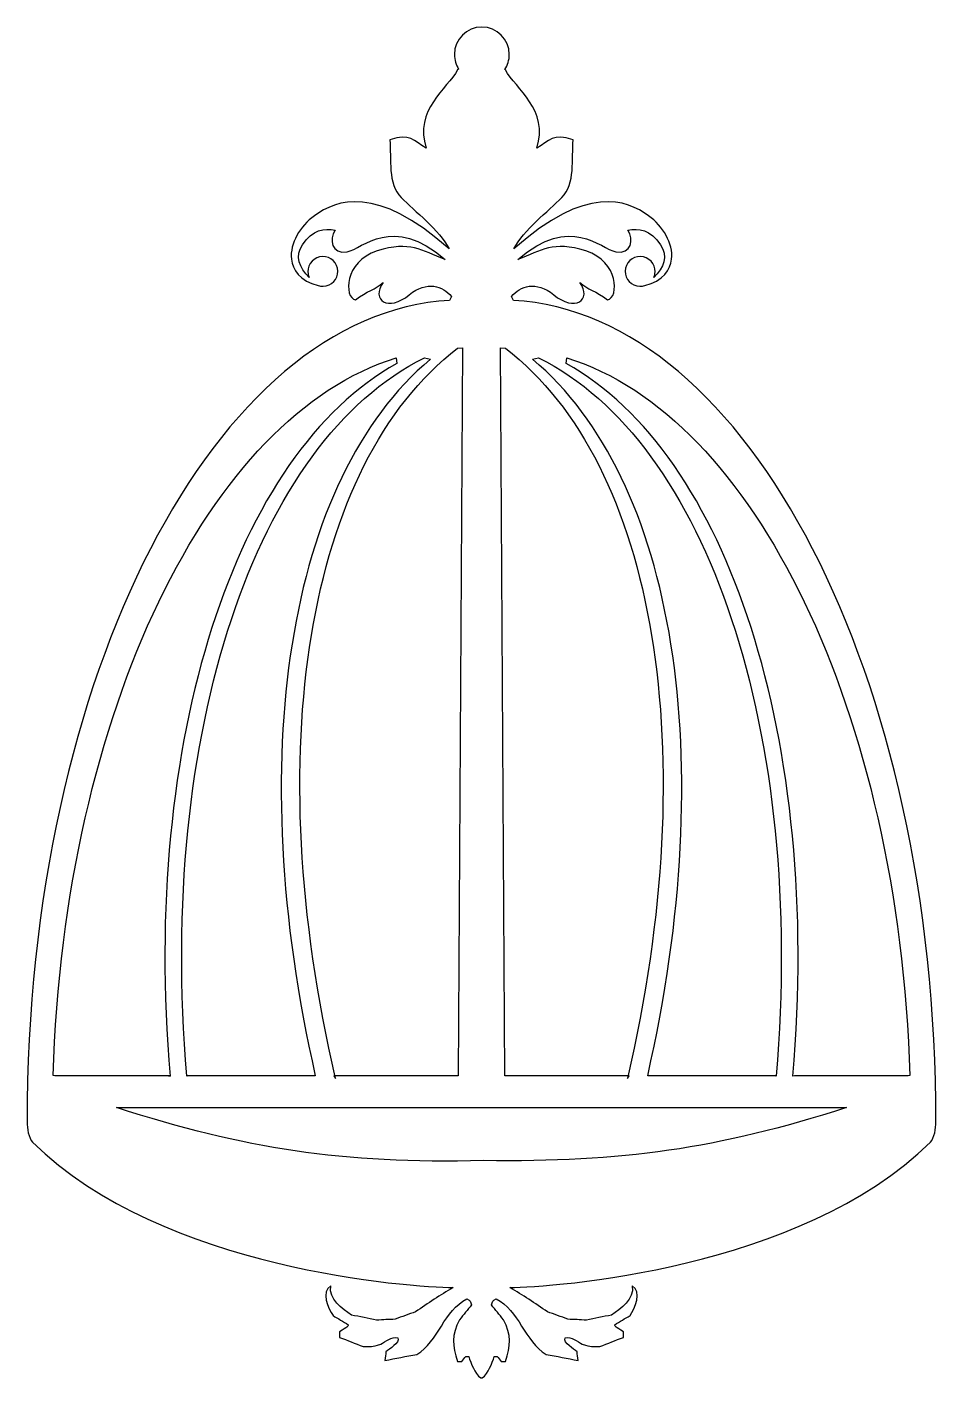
# Model space of a CAD drawing. Header units: centimetres. Extents: x -6.9 to 6.9, y -10.3 to 10.3.
import ezdxf

# ---------------------------------------------------------------- set-up
doc = ezdxf.new("R2010")
doc.units = ezdxf.units.CM
doc.header["$MEASUREMENT"] = 0
doc.layers.add('Camada 1', color=7, linetype='Continuous')

msp = doc.modelspace()

# ---------------------------------------------------------------- linework, layer by layer
at = {"layer": 'Camada 1'}
for points, knots in [([(-0.01091, -10.27216), (-0.10328, -10.20167), (-0.15889, -10.05002), (-0.19421, -9.94336), (-0.19421, -9.94336), (-0.20821, -9.94336), (-0.22247, -9.94336), (-0.23638, -9.94336), (-0.23638, -9.94336), (-0.25763, -9.96458), (-0.27879, -9.99273), (-0.2998, -10.02086), (-0.2998, -10.02086), (-0.32078, -10.02086), (-0.34195, -10.02086), (-0.36327, -10.02086), (-0.36327, -10.02086), (-0.44773, -9.78136), (-0.45471, -9.61925), (-0.33462, -9.38716), (-0.33462, -9.38716), (-0.27162, -9.30969), (-0.20818, -9.23206), (-0.15219, -9.16213), (-0.15219, -9.16213), (-0.16603, -9.10567), (-0.16603, -9.09852), (-0.22244, -9.0705), (-0.22244, -9.0705), (-0.56706, -9.23917), (-0.6585, -9.71801), (-0.98251, -9.91502), (-0.98251, -9.91502), (-1.14428, -9.94336), (-1.30692, -9.97172), (-1.46844, -10.00688), (-1.46844, -10.00688), (-1.4613, -9.95743), (-1.45413, -9.91502), (-1.45413, -9.87289), (-1.45413, -9.87289), (-1.40508, -9.83056), (-1.23598, -9.73938), (-1.27149, -9.66175), (-1.27149, -9.66175), (-1.36992, -9.64037), (-1.45413, -9.71104), (-1.53187, -9.76028), (-1.53187, -9.76028), (-1.67295, -9.79576), (-1.67295, -9.79576), (-1.79918, -9.79576), (-1.79918, -9.79576), (-1.91906, -9.74604), (-2.03897, -9.6971), (-2.15803, -9.65471), (-2.15803, -9.65471), (-2.15803, -9.62674), (-2.15803, -9.59841), (-2.15803, -9.56991), (-2.15803, -9.56991), (-2.03182, -9.49276), (-2.03182, -9.49276), (-2.02426, -9.46458), (-2.02426, -9.46458), (-2.1017, -9.41521), (-2.1796, -9.36608), (-2.25712, -9.32401), (-2.25712, -9.32401), (-2.32713, -9.21852), (-2.44691, -8.9505), (-2.29212, -8.87337), (-2.29212, -8.87337), (-2.32712, -9.07054), (-2.11617, -9.21852), (-1.97565, -9.31686), (-1.97565, -9.31686), (-1.8486, -9.33789), (-1.72168, -9.36607), (-1.59507, -9.39436), (-1.59507, -9.39436), (-1.49646, -9.38719), (-1.40513, -9.38023), (-1.31355, -9.38023), (-1.31355, -9.38023), (-1.20801, -9.3379), (-1.10228, -9.30292), (-1.00356, -9.26741), (-1.00356, -9.26741), (-0.81557, -9.13549), (-0.62793, -9.01071), (-0.4324, -8.89863), (-0.4324, -8.89863), (-1.06407, -8.88598), (-4.833, -8.64564), (-6.82233, -6.68719), (-6.82233, -6.68719), (-6.88458, -6.62588), (-6.90776, -6.47017), (-6.90776, -6.38246), (-6.90776, -6.38246), (-6.90776, 0.39841), (-4.04952, 5.91852), (-0.48426, 6.11513), (-0.48426, 6.11513), (-0.48426, 6.11513), (-0.45561, 6.17315), (-0.45561, 6.17315), (-0.45561, 6.17315), (-0.58563, 6.33394), (-0.83283, 6.41956), (-1.09849, 6.20043), (-1.09849, 6.20043), (-1.41406, 5.93616), (-1.68785, 6.11613), (-1.49529, 6.3894), (-1.49529, 6.3894), (-1.61118, 6.27793), (-1.74297, 6.26039), (-1.91635, 6.12296), (-1.91635, 6.12296), (-2.09013, 6.15921), (-2.09217, 6.70264), (-1.58652, 6.86697), (-1.58652, 6.86697), (-1.08098, 7.02718), (-0.9167, 6.87194), (-0.55266, 6.73886), (-0.55266, 6.73886), (-1.36115, 7.43384), (-1.80186, 6.89814), (-2.04187, 6.85417), (-2.04187, 6.85417), (-2.28203, 6.80694), (-2.31579, 7.0471), (-2.2243, 7.18236), (-2.2243, 7.18236), (-2.38855, 7.21795), (-2.56799, 7.19268), (-2.72185, 6.96067), (-2.72185, 6.96067), (-2.83893, 6.78824), (-2.76961, 6.61269), (-2.61906, 6.46429), (-2.61906, 6.46429), (-2.63033, 6.49157), (-2.63769, 6.51776), (-2.63893, 6.54835), (-2.63893, 6.54835), (-2.64205, 6.6708), (-2.54289, 6.7792), (-2.41684, 6.78261), (-2.41684, 6.78261), (-2.29148, 6.7861), (-2.18665, 6.6836), (-2.1834, 6.56089), (-2.1834, 6.56089), (-2.18012, 6.43529), (-2.27891, 6.33412), (-2.40454, 6.33038), (-2.40454, 6.33038), (-2.43185, 6.32972), (-2.45899, 6.33287), (-2.48323, 6.34226), (-2.48323, 6.34226), (-2.76371, 6.40595), (-2.87082, 6.5865), (-2.88884, 6.7417), (-2.88884, 6.7417), (-2.91628, 6.97879), (-2.75655, 7.24581), (-2.53978, 7.40133), (-2.53978, 7.40133), (-2.20667, 7.64525), (-1.6012, 7.88266), (-0.48944, 6.89756), (-0.48944, 6.89756), (-0.64327, 7.18553), (-1.01511, 7.47099), (-1.22141, 7.67967), (-1.22141, 7.67967), (-1.42786, 7.88766), (-1.37071, 8.26366), (-1.39212, 8.55851), (-1.39212, 8.55851), (-1.08867, 8.6626), (-1.0312, 8.54139), (-0.84086, 8.42775), (-0.84086, 8.42775), (-1.03059, 9.01108), (-0.51619, 9.33437), (-0.36456, 9.62081), (-0.36456, 9.62081), (-0.36456, 9.62081), (-0.34739, 9.63198), (-0.34739, 9.63198), (-0.34739, 9.63198), (-0.38822, 9.69649), (-0.41187, 9.77292), (-0.41187, 9.85489), (-0.41187, 9.85489), (-0.41181, 10.08531), (-0.22496, 10.27216), (0.00546, 10.27216), (0.00546, 10.27216), (0.23589, 10.27216), (0.42273, 10.08531), (0.42273, 9.85489), (0.42273, 9.85489), (0.42273, 9.77096), (0.39794, 9.69283), (0.35531, 9.62735), (0.35531, 9.62735), (0.35531, 9.62735), (0.36454, 9.62079), (0.36454, 9.62079), (0.36454, 9.62079), (0.51617, 9.33435), (1.03058, 9.01108), (0.84087, 8.42773), (0.84087, 8.42773), (1.03124, 8.54137), (1.0886, 8.66257), (1.39213, 8.55849), (1.39213, 8.55849), (1.37075, 8.26361), (1.42788, 7.88764), (1.22147, 7.67965), (1.22147, 7.67965), (1.01512, 7.47097), (0.64328, 7.18551), (0.48945, 6.89754), (0.48945, 6.89754), (1.6012, 7.88264), (2.20673, 7.64523), (2.53973, 7.40131), (2.53973, 7.40131), (2.75653, 7.24579), (2.91631, 6.97877), (2.88887, 6.74168), (2.88887, 6.74168), (2.87083, 6.58648), (2.7637, 6.40592), (2.48318, 6.34224), (2.48318, 6.34224), (2.459, 6.33285), (2.43182, 6.32967), (2.40455, 6.33036), (2.40455, 6.33036), (2.27893, 6.33412), (2.1801, 6.43527), (2.18344, 6.56087), (2.18344, 6.56087), (2.18667, 6.68358), (2.2915, 6.78608), (2.41686, 6.78259), (2.41686, 6.78259), (2.54288, 6.77918), (2.64207, 6.67078), (2.639, 6.54833), (2.639, 6.54833), (2.63765, 6.51774), (2.63035, 6.49155), (2.61905, 6.46427), (2.61905, 6.46427), (2.76965, 6.61265), (2.839, 6.78823), (2.72187, 6.96065), (2.72187, 6.96065), (2.56801, 7.19266), (2.3886, 7.21793), (2.22435, 7.18234), (2.22435, 7.18234), (2.31579, 7.04708), (2.28203, 6.80692), (2.04195, 6.85415), (2.04195, 6.85415), (1.80187, 6.89812), (1.3612, 7.43383), (0.55272, 6.73884), (0.55272, 6.73884), (0.91671, 6.87193), (1.08096, 7.02713), (1.58655, 6.86695), (1.58655, 6.86695), (2.09214, 6.70262), (2.09016, 6.15919), (1.91643, 6.12294), (1.91643, 6.12294), (1.743, 6.26034), (1.61115, 6.27788), (1.49527, 6.38938), (1.49527, 6.38938), (1.68789, 6.11612), (1.41415, 5.93615), (1.09858, 6.20041), (1.09858, 6.20041), (0.83291, 6.41954), (0.58566, 6.33392), (0.45564, 6.17313), (0.45564, 6.17313), (0.45564, 6.17313), (0.48429, 6.11511), (0.48429, 6.11511), (0.48429, 6.11511), (4.04955, 5.9185), (6.90774, 0.39839), (6.90774, -6.38248), (6.90774, -6.38248), (6.90774, -6.47019), (6.88462, -6.6259), (6.82233, -6.68717), (6.82233, -6.68717), (4.83301, -8.64564), (1.06412, -8.88596), (0.43243, -8.89861), (0.43243, -8.89861), (0.62796, -9.01066), (0.81555, -9.13544), (1.00361, -9.26739), (1.00361, -9.26739), (1.10227, -9.3029), (1.20805, -9.33788), (1.31352, -9.38021), (1.31352, -9.38021), (1.40515, -9.38021), (1.49651, -9.3872), (1.59512, -9.39434), (1.59512, -9.39434), (1.72172, -9.36608), (1.84856, -9.33788), (1.9757, -9.31684), (1.9757, -9.31684), (2.11627, -9.21849), (2.32717, -9.07051), (2.29217, -8.87335), (2.29217, -8.87335), (2.44698, -8.95048), (2.32717, -9.2185), (2.25717, -9.32399), (2.25717, -9.32399), (2.17962, -9.36606), (2.10181, -9.41517), (2.02434, -9.46456), (2.02434, -9.46456), (2.03188, -9.49274), (2.03188, -9.49274), (2.15809, -9.56989), (2.15809, -9.56989), (2.15809, -9.59839), (2.15809, -9.62672), (2.15809, -9.65469), (2.15809, -9.65469), (2.03905, -9.69708), (1.91912, -9.74602), (1.79924, -9.79574), (1.79924, -9.79574), (1.67303, -9.79574), (1.67303, -9.79574), (1.53196, -9.76026), (1.53196, -9.76026), (1.45423, -9.71105), (1.37003, -9.64038), (1.27161, -9.66173), (1.27161, -9.66173), (1.2361, -9.73939), (1.4052, -9.83056), (1.45423, -9.87287), (1.45423, -9.87287), (1.45423, -9.91502), (1.4614, -9.9574), (1.46854, -10.00686), (1.46854, -10.00686), (1.30701, -9.9717), (1.14432, -9.94336), (0.98255, -9.915), (0.98255, -9.915), (0.65859, -9.71799), (0.56715, -9.23915), (0.22251, -9.07048), (0.22251, -9.07048), (0.16613, -9.0985), (0.16613, -9.10564), (0.15226, -9.16211), (0.15226, -9.16211), (0.20825, -9.23204), (0.27167, -9.30967), (0.33469, -9.38714), (0.33469, -9.38714), (0.45478, -9.61923), (0.44777, -9.78134), (0.36332, -10.02084), (0.36332, -10.02084), (0.34199, -10.02084), (0.32085, -10.02084), (0.29987, -10.02084), (0.29987, -10.02084), (0.27884, -9.99271), (0.25767, -9.96456), (0.23645, -9.94334), (0.23645, -9.94334), (0.22253, -9.94334), (0.20827, -9.94334), (0.19425, -9.94334), (0.19425, -9.94334), (0.15893, -10.04999), (0.10331, -10.20165), (0.01095, -10.27214), (0.01095, -10.27214), (0.01095, -10.27214), (-0.01091, -10.27216), (-0.01091, -10.27216)], [0, 0, 0, 0, 0.00961538, 0.00961538, 0.00961538, 0.00961538, 0.01923077, 0.01923077, 0.01923077, 0.01923077, 0.02884615, 0.02884615, 0.02884615, 0.02884615, 0.03846154, 0.03846154, 0.03846154, 0.03846154, 0.04807692, 0.04807692, 0.04807692, 0.04807692, 0.05769231, 0.05769231, 0.05769231, 0.05769231, 0.06730769, 0.06730769, 0.06730769, 0.06730769, 0.07692308, 0.07692308, 0.07692308, 0.07692308, 0.08653846, 0.08653846, 0.08653846, 0.08653846, 0.09615385, 0.09615385, 0.09615385, 0.09615385, 0.10576923, 0.10576923, 0.10576923, 0.10576923, 0.11538462, 0.11538462, 0.11538462, 0.11538462, 0.125, 0.125, 0.125, 0.125, 0.13461538, 0.13461538, 0.13461538, 0.13461538, 0.14423077, 0.14423077, 0.14423077, 0.14423077, 0.15384615, 0.15384615, 0.15384615, 0.15384615, 0.16346154, 0.16346154, 0.16346154, 0.16346154, 0.17307692, 0.17307692, 0.17307692, 0.17307692, 0.18269231, 0.18269231, 0.18269231, 0.18269231, 0.19230769, 0.19230769, 0.19230769, 0.19230769, 0.20192308, 0.20192308, 0.20192308, 0.20192308, 0.21153846, 0.21153846, 0.21153846, 0.21153846, 0.22115385, 0.22115385, 0.22115385, 0.22115385, 0.23076923, 0.23076923, 0.23076923, 0.23076923, 0.24038462, 0.24038462, 0.24038462, 0.24038462, 0.25, 0.25, 0.25, 0.25, 0.25961538, 0.25961538, 0.25961538, 0.25961538, 0.26923077, 0.26923077, 0.26923077, 0.26923077, 0.27884615, 0.27884615, 0.27884615, 0.27884615, 0.28846154, 0.28846154, 0.28846154, 0.28846154, 0.29807692, 0.29807692, 0.29807692, 0.29807692, 0.30769231, 0.30769231, 0.30769231, 0.30769231, 0.31730769, 0.31730769, 0.31730769, 0.31730769, 0.32692308, 0.32692308, 0.32692308, 0.32692308, 0.33653846, 0.33653846, 0.33653846, 0.33653846, 0.34615385, 0.34615385, 0.34615385, 0.34615385, 0.35576923, 0.35576923, 0.35576923, 0.35576923, 0.36538462, 0.36538462, 0.36538462, 0.36538462, 0.375, 0.375, 0.375, 0.375, 0.38461538, 0.38461538, 0.38461538, 0.38461538, 0.39423077, 0.39423077, 0.39423077, 0.39423077, 0.40384615, 0.40384615, 0.40384615, 0.40384615, 0.41346154, 0.41346154, 0.41346154, 0.41346154, 0.42307692, 0.42307692, 0.42307692, 0.42307692, 0.43269231, 0.43269231, 0.43269231, 0.43269231, 0.44230769, 0.44230769, 0.44230769, 0.44230769, 0.45192308, 0.45192308, 0.45192308, 0.45192308, 0.46153846, 0.46153846, 0.46153846, 0.46153846, 0.47115385, 0.47115385, 0.47115385, 0.47115385, 0.48076923, 0.48076923, 0.48076923, 0.48076923, 0.49038462, 0.49038462, 0.49038462, 0.49038462, 0.5, 0.5, 0.5, 0.5, 0.50961538, 0.50961538, 0.50961538, 0.50961538, 0.51923077, 0.51923077, 0.51923077, 0.51923077, 0.52884615, 0.52884615, 0.52884615, 0.52884615, 0.53846154, 0.53846154, 0.53846154, 0.53846154, 0.54807692, 0.54807692, 0.54807692, 0.54807692, 0.55769231, 0.55769231, 0.55769231, 0.55769231, 0.56730769, 0.56730769, 0.56730769, 0.56730769, 0.57692308, 0.57692308, 0.57692308, 0.57692308, 0.58653846, 0.58653846, 0.58653846, 0.58653846, 0.59615385, 0.59615385, 0.59615385, 0.59615385, 0.60576923, 0.60576923, 0.60576923, 0.60576923, 0.61538462, 0.61538462, 0.61538462, 0.61538462, 0.625, 0.625, 0.625, 0.625, 0.63461538, 0.63461538, 0.63461538, 0.63461538, 0.64423077, 0.64423077, 0.64423077, 0.64423077, 0.65384615, 0.65384615, 0.65384615, 0.65384615, 0.66346154, 0.66346154, 0.66346154, 0.66346154, 0.67307692, 0.67307692, 0.67307692, 0.67307692, 0.68269231, 0.68269231, 0.68269231, 0.68269231, 0.69230769, 0.69230769, 0.69230769, 0.69230769, 0.70192308, 0.70192308, 0.70192308, 0.70192308, 0.71153846, 0.71153846, 0.71153846, 0.71153846, 0.72115385, 0.72115385, 0.72115385, 0.72115385, 0.73076923, 0.73076923, 0.73076923, 0.73076923, 0.74038462, 0.74038462, 0.74038462, 0.74038462, 0.75, 0.75, 0.75, 0.75, 0.75961538, 0.75961538, 0.75961538, 0.75961538, 0.76923077, 0.76923077, 0.76923077, 0.76923077, 0.77884615, 0.77884615, 0.77884615, 0.77884615, 0.78846154, 0.78846154, 0.78846154, 0.78846154, 0.79807692, 0.79807692, 0.79807692, 0.79807692, 0.80769231, 0.80769231, 0.80769231, 0.80769231, 0.81730769, 0.81730769, 0.81730769, 0.81730769, 0.82692308, 0.82692308, 0.82692308, 0.82692308, 0.83653846, 0.83653846, 0.83653846, 0.83653846, 0.84615385, 0.84615385, 0.84615385, 0.84615385, 0.85576923, 0.85576923, 0.85576923, 0.85576923, 0.86538462, 0.86538462, 0.86538462, 0.86538462, 0.875, 0.875, 0.875, 0.875, 0.88461538, 0.88461538, 0.88461538, 0.88461538, 0.89423077, 0.89423077, 0.89423077, 0.89423077, 0.90384615, 0.90384615, 0.90384615, 0.90384615, 0.91346154, 0.91346154, 0.91346154, 0.91346154, 0.92307692, 0.92307692, 0.92307692, 0.92307692, 0.93269231, 0.93269231, 0.93269231, 0.93269231, 0.94230769, 0.94230769, 0.94230769, 0.94230769, 0.95192308, 0.95192308, 0.95192308, 0.95192308, 0.96153846, 0.96153846, 0.96153846, 0.96153846, 0.97115385, 0.97115385, 0.97115385, 0.97115385, 0.98076923, 0.98076923, 0.98076923, 0.98076923, 1, 1, 1, 1]), ([(-2.24323, -5.67949), (-2.24323, -5.67949), (-0.35471, -5.67949), (-0.35471, -5.67949), (-0.35471, -5.67949), (-0.35471, -5.67949), (-0.28745, 5.39367), (-0.28745, 5.39367), (-0.28745, 5.39367), (-0.28745, 5.39367), (-0.36349, 5.38801), (-0.36349, 5.38801), (-0.36349, 5.38801), (-2.66558, 3.61625), (-3.36715, -0.78218), (-2.21758, -5.71698), (-2.21758, -5.71698), (-2.21758, -5.71698), (-2.24323, -5.67949), (-2.24323, -5.67949)], [0, 0, 0, 0, 0.16666667, 0.16666667, 0.16666667, 0.16666667, 0.33333333, 0.33333333, 0.33333333, 0.33333333, 0.5, 0.5, 0.5, 0.5, 0.66666667, 0.66666667, 0.66666667, 0.66666667, 1, 1, 1, 1]), ([(2.21762, -5.71698), (3.36723, -0.78218), (2.66561, 3.61625), (0.36353, 5.38801), (0.36353, 5.38801), (0.36353, 5.38801), (0.28752, 5.39367), (0.28752, 5.39367), (0.28752, 5.39367), (0.28752, 5.39367), (0.35475, -5.67949), (0.35475, -5.67949), (0.35475, -5.67949), (0.35475, -5.67949), (2.24331, -5.67949), (2.24331, -5.67949), (2.24331, -5.67949), (2.24331, -5.67949), (2.21762, -5.71698), (2.21762, -5.71698)], [0, 0, 0, 0, 0.16666667, 0.16666667, 0.16666667, 0.16666667, 0.33333333, 0.33333333, 0.33333333, 0.33333333, 0.5, 0.5, 0.5, 0.5, 0.66666667, 0.66666667, 0.66666667, 0.66666667, 1, 1, 1, 1]), ([(-4.73452, -5.6801), (-5.16976, -0.5797), (-3.74958, 3.7918), (-1.28801, 5.15313), (-1.28801, 5.15313), (-1.28801, 5.15313), (-1.29537, 5.2406), (-1.29537, 5.2406), (-1.29537, 5.2406), (-4.13939, 4.36764), (-6.33782, -0.13861), (-6.51173, -5.67402), (-6.51173, -5.67402), (-6.51173, -5.67402), (-6.48376, -5.6795), (-6.48376, -5.6795), (-6.48376, -5.6795), (-6.48376, -5.6795), (-4.7578, -5.67949), (-4.7578, -5.67949), (-4.7578, -5.67949), (-4.7578, -5.67949), (-4.73452, -5.6801), (-4.73452, -5.6801)], [0, 0, 0, 0, 0.14285714, 0.14285714, 0.14285714, 0.14285714, 0.28571429, 0.28571429, 0.28571429, 0.28571429, 0.42857143, 0.42857143, 0.42857143, 0.42857143, 0.57142857, 0.57142857, 0.57142857, 0.57142857, 0.71428571, 0.71428571, 0.71428571, 0.71428571, 1, 1, 1, 1]), ([(-2.52583, -5.67595), (-3.61933, -0.87757), (-2.95864, 3.39791), (-0.77535, 5.21906), (-0.77535, 5.21906), (-0.77535, 5.21906), (-0.86687, 5.23935), (-0.86687, 5.23935), (-0.86687, 5.23935), (-3.43015, 3.98583), (-4.9241, -0.46639), (-4.47909, -5.68035), (-4.47909, -5.68035), (-4.47909, -5.68035), (-4.4665, -5.6795), (-4.4665, -5.6795), (-4.4665, -5.6795), (-4.4665, -5.6795), (-2.54414, -5.67949), (-2.54414, -5.67949), (-2.54414, -5.67949), (-2.54414, -5.67949), (-2.52583, -5.67595), (-2.52583, -5.67595)], [0, 0, 0, 0, 0.14285714, 0.14285714, 0.14285714, 0.14285714, 0.28571429, 0.28571429, 0.28571429, 0.28571429, 0.42857143, 0.42857143, 0.42857143, 0.42857143, 0.57142857, 0.57142857, 0.57142857, 0.57142857, 0.71428571, 0.71428571, 0.71428571, 0.71428571, 1, 1, 1, 1]), ([(2.54422, -5.67949), (2.54422, -5.67949), (4.46652, -5.67949), (4.46652, -5.67949), (4.46652, -5.67949), (4.46652, -5.67949), (4.47917, -5.68034), (4.47917, -5.68034), (4.47917, -5.68034), (4.92407, -0.46638), (3.4302, 3.98584), (0.86692, 5.23936), (0.86692, 5.23936), (0.86692, 5.23936), (0.77537, 5.21907), (0.77537, 5.21907), (0.77537, 5.21907), (2.95874, 3.39792), (3.61935, -0.87754), (2.52585, -5.67594), (2.52585, -5.67594), (2.52585, -5.67594), (2.54422, -5.67949), (2.54422, -5.67949)], [0, 0, 0, 0, 0.14285714, 0.14285714, 0.14285714, 0.14285714, 0.28571429, 0.28571429, 0.28571429, 0.28571429, 0.42857143, 0.42857143, 0.42857143, 0.42857143, 0.57142857, 0.57142857, 0.57142857, 0.57142857, 0.71428571, 0.71428571, 0.71428571, 0.71428571, 1, 1, 1, 1]), ([(4.75783, -5.67949), (4.75783, -5.67949), (6.48376, -5.67949), (6.48376, -5.67949), (6.48376, -5.67949), (6.48376, -5.67949), (6.5117, -5.67401), (6.5117, -5.67401), (6.5117, -5.67401), (6.33779, -0.13858), (4.13942, 4.36767), (1.29544, 5.24061), (1.29544, 5.24061), (1.29544, 5.24061), (1.28806, 5.15314), (1.28806, 5.15314), (1.28806, 5.15314), (3.74964, 3.79181), (5.16984, -0.57972), (4.73458, -5.68009), (4.73458, -5.68009), (4.73458, -5.68009), (4.75783, -5.67949), (4.75783, -5.67949)], [0, 0, 0, 0, 0.14285714, 0.14285714, 0.14285714, 0.14285714, 0.28571429, 0.28571429, 0.28571429, 0.28571429, 0.42857143, 0.42857143, 0.42857143, 0.42857143, 0.57142857, 0.57142857, 0.57142857, 0.57142857, 0.71428571, 0.71428571, 0.71428571, 0.71428571, 1, 1, 1, 1]), ([(-4.72862, -5.67949), (-4.72862, -5.67949), (-4.7578, -5.67949), (-4.7578, -5.67949), (-4.7578, -5.67949), (-4.7578, -5.67949), (-4.72862, -5.67949), (-4.72862, -5.67949)], [0, 0, 0, 0, 0.33333333, 0.33333333, 0.33333333, 0.33333333, 1, 1, 1, 1]), ([(2.21762, -5.71698), (2.21762, -5.71698), (2.21762, -5.71698), (2.21762, -5.71698), (2.21762, -5.71698), (2.21762, -5.71698), (2.21762, -5.71698), (2.21762, -5.71698)], [0, 0, 0, 0, 0.33333333, 0.33333333, 0.33333333, 0.33333333, 1, 1, 1, 1]), ([(-0.31214, -6.16051), (-0.31214, -6.16051), (-5.54695, -6.16051), (-5.54695, -6.16051), (-5.54695, -6.16051), (-3.58311, -6.79032), (-2.13311, -7.01908), (0.03153, -6.96688), (0.03153, -6.96688), (0.03153, -6.96688), (0.03153, -6.96688), (0.03153, -6.96688), (0.03153, -6.96688), (2.14404, -6.99297), (3.58319, -6.79032), (5.54698, -6.16051), (5.54698, -6.16051), (5.54698, -6.16051), (0.31217, -6.16051), (0.31217, -6.16051), (0.31217, -6.16051), (0.31217, -6.16051), (-0.31214, -6.16051), (-0.31214, -6.16051)], [0, 0, 0, 0, 0.14285714, 0.14285714, 0.14285714, 0.14285714, 0.28571429, 0.28571429, 0.28571429, 0.28571429, 0.42857143, 0.42857143, 0.42857143, 0.42857143, 0.57142857, 0.57142857, 0.57142857, 0.57142857, 0.71428571, 0.71428571, 0.71428571, 0.71428571, 1, 1, 1, 1])]:
    msp.add_open_spline(points, degree=3, knots=knots, dxfattribs=at)

doc.saveas('drawing.dxf')
